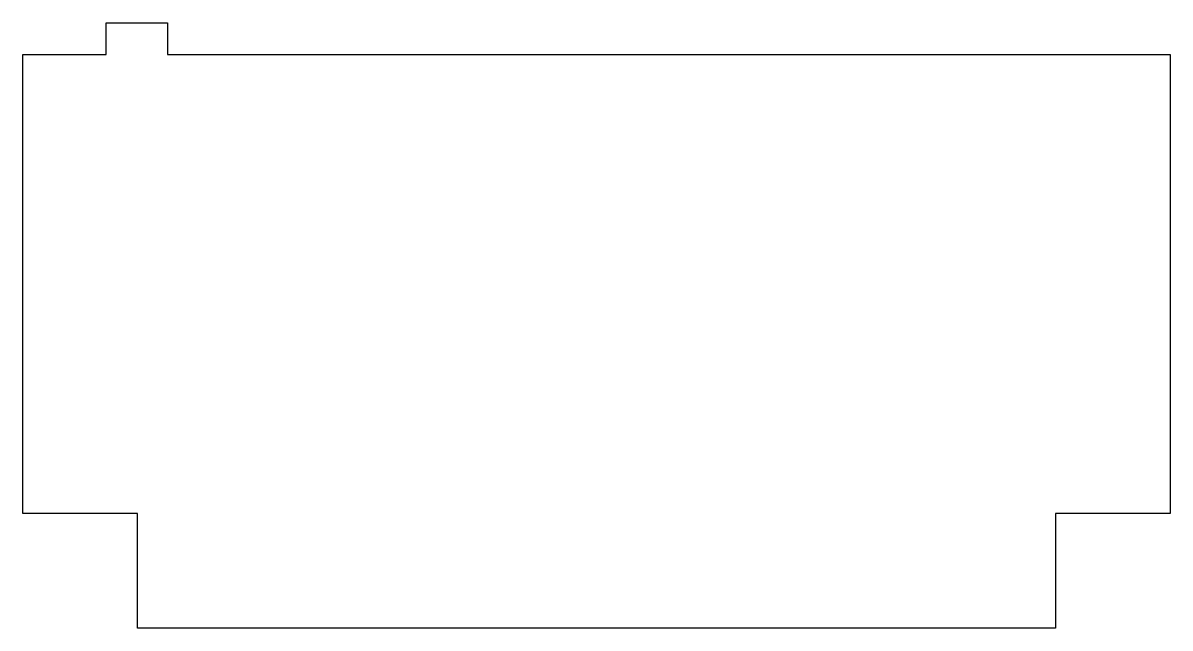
# Model space of a CAD drawing. Header units: millimetres. Extents: x 0 to 190, y 0 to 100.
import ezdxf

# ---------------------------------------------------------------- set-up
doc = ezdxf.new("R2010")
doc.units = ezdxf.units.MM
doc.layers.get('0').update_dxf_attribs({"linetype": 'CONTINUOUS'})

msp = doc.modelspace()

# ---------------------------------------------------------------- linework, layer by layer
msp.add_line((24.015, 95.25), (171.45, 95.25))
msp.add_lwpolyline([(171.45, 0), (19.05, 0), (19.05, 19.05), (0, 19.05), (0, 95.25), (13.84, 95.25), (13.84, 100.5), (24.015, 100.5), (24.015, 95.25), (190.5, 95.25), (190.5, 19.05), (171.45, 19.05)], close=True)

doc.saveas('drawing.dxf')
